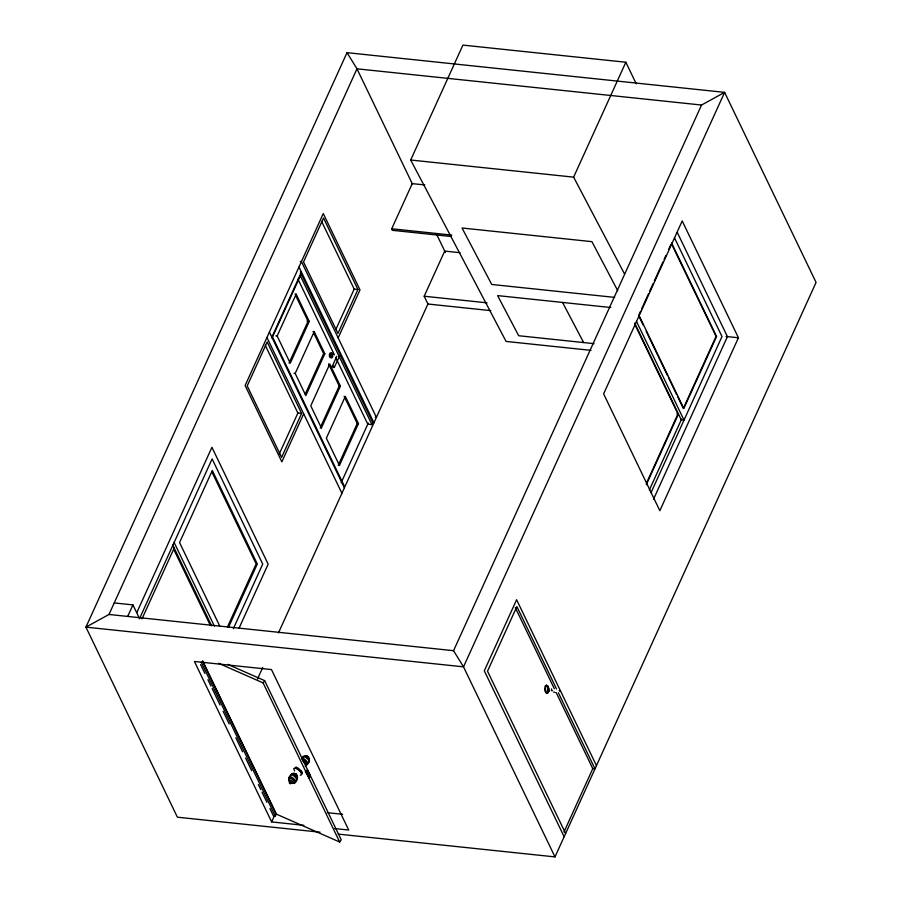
<?xml version="1.0" encoding="UTF-8"?>
<svg xmlns="http://www.w3.org/2000/svg" width="902" height="902" viewBox="0 0 902 902"><rect width="100%" height="100%" fill="white"/><g stroke="black" fill="none" stroke-linecap="round" stroke-linejoin="round"><path stroke-width="1.35" d="M336.807 356.301L332.263 366.313L333.142 367.362A1.308 0.688 24.4 0 0 334.247 367.475L339.682 355.895M334.518 367.249L333.627 366.212A1.308 0.688 24.4 0 0 332.534 366.088L332.263 366.313M548.371 690.492L547.954 692.262L546.646 693.3M548.833 690.402L547.683 693.277L546.15 693.097L544.921 691.067L545.022 686.185L546.33 685.148L547.728 686.501M559.623 690.808L559.308 690.289L559.747 690.966M332.951 356.031C330.188 362.931 330.076 348.104 332.951 354.655M308.946 776.194L307.988 774.187L308.574 772.969L308.946 776.194L308.484 775.472M548.709 688.835L547.852 685.87L546.386 685.294L545.135 689.06L546.702 693.153M551.55 688.88L551.618 690.639L552.441 690.729M332.184 355.918C331.057 357.981 331.011 352.941 332.184 354.858M269.935 808.587L273.577 816.175L275.347 816.265L276.283 813.852L202.747 661.042M338.216 834.102L554.978 856.9L816.073 282.427L724.61 92.365L347.022 52.666L85.927 627.138L177.39 817.189L320.041 832.196M554.978 856.9L463.515 666.837L85.927 627.138L108.984 614.465L356.978 68.811L347.022 52.666M127.701 616.427L132.944 604.904L114.227 602.931M136.833 612.537L211.925 447.302L268.153 564.145L239.053 628.187M139.934 617.746L212.117 458.915L262.73 564.066L233.37 628.649M142.02 618.828L174.187 548.044M271.874 337.179L301.437 272.133L300.332 272.009M271.998 338.115L300.862 274.614L300.332 273.52M296.149 294.165L309.262 321.405L290.264 363.224L277.151 335.984L296.149 294.165L294.943 294.029M289.046 363.1L308.056 321.281L295.54 295.27M314.189 331.643L324.844 353.764L305.834 395.583L295.191 373.462L314.189 331.643L312.983 331.519M591.036 350.359L506.09 341.43L410.692 160.015L462.918 45.1L625.841 62.238L636.203 83.773M305.203 394.197L323.626 353.64L313.569 332.748M279.034 454.484L297.874 413.037L265.289 345.308M335.927 329.309L354.204 289.114L321.608 221.385M301.595 413.432L281.604 457.393L247.204 385.909L267.184 341.937L301.595 413.432L297.874 413.037M357.914 289.497L337.934 333.469L303.523 261.975L323.514 218.013L357.914 289.497L354.204 289.114M303.681 413.815L281.852 461.847L245.118 385.515L323.266 213.56L359.999 289.892L338.171 337.923M451.147 236.504L392.471 230.326L391.716 228.77L412.237 183.625L424.819 184.944M227.417 627.07L256.145 563.874L211.767 471.667M228.567 627.194L257.295 563.987L212.308 470.517L179.566 542.564L219.682 625.932M320.774 426.556L339.208 386.011L328.553 363.878M321.405 427.954L340.415 386.135L329.771 364.013L310.762 405.832L321.405 427.954L320.199 427.819M338.814 464.045L357.248 423.489L344.136 396.249M339.445 465.432L358.455 423.613L345.342 396.373L326.344 438.192L339.445 465.432L338.239 465.308M490.801 310.626L427.931 304.019L424.188 296.228L444.709 251.083L460.076 252.695M341.182 482.705L368.309 423.015M335.612 357.327L367.779 424.177L371.962 424.617L373.022 422.294M257.51 678.992L262.741 667.469M278.459 632.888L428.123 303.602M303.873 825.319L271.649 821.925L274.918 814.72M624.579 274.061L573.616 177.142L625.841 62.238M453.548 650.692L701.542 105.038L724.61 92.365L463.515 666.837L453.548 650.692L108.984 614.465M640.555 311.246L638.83 315.046L683.817 408.516L716.571 336.469L671.584 242.999M641.705 308.721L648.606 293.556M649.756 291.03L653.195 283.442M654.345 280.917L662.959 261.952M664.109 259.426L665.834 255.638M668.709 249.313L671.009 244.262M646.351 483.461L677.943 413.939L634.782 324.258M646.272 484.78L678.451 413.995M649.35 490.045L681.574 419.137M650.973 492.808L721.995 336.547L674.437 237.722M653.499 499.291L727.429 336.626L677.244 232.344M738.434 337.776L659.847 510.701L603.618 393.858L682.205 220.945L738.434 337.776L726.054 336.48M563.987 831.994L592.783 768.639L556.173 692.556M292.936 773.409C294.571 772.259 298.562 775.833 297.209 777.411M289.463 782.959L290.5 783.432L290.241 782.891M548.968 688.237C547.491 686.084 546.533 691.857 548.72 690.616M549.6 690.707L548.991 690.56M264.636 680.627L341.215 839.751L339.682 842.028L263.102 682.904L264.636 680.627L227.71 664.357M306.951 757.409L307.368 756.372L306.951 757.669M306.105 771.774L307.356 769.913L310.378 776.182L309.127 778.031L305.372 771.447M331.271 357.564C328.723 359.154 328.7 351.611 331.271 352.953M308.856 759.935C310.389 758.503 305.598 754.343 304.786 756.462M308.991 761.694C311.596 759.585 302.869 753.023 303.478 757.454M297.164 778.978C299.238 777.039 292.733 771.39 291.628 774.277M296.352 781.267C298.765 779.012 291.177 772.428 289.892 775.776M294.593 770.883L293.748 768.504L295.879 767.985M308.157 757.669L308.281 757.071M301.685 758.165C304.515 757.579 311.28 765.291 306.015 764.456M308.044 762.912C312.847 761.953 301.685 752.719 302.497 758.199M306.06 765.437C309.487 764.513 303.951 759.664 301.866 759.349M305.271 766.091C308.247 765.697 304.233 761.784 302.892 761.153M300.265 775.235L301.764 774.671L300.907 772.304L298.212 769.507L295.247 767.94M296.69 775.449L296.375 773.939L294.672 773.566M296.16 780.095C300.14 779.272 291.842 771.458 290.737 775.01M294.469 783.037C299.272 782.079 288.099 772.845 288.922 778.325M701.542 105.038L356.978 68.811L412.473 184.109M410.692 160.015L573.616 177.142M391.716 228.77L451.801 235.095M300.332 261.479L301.437 261.591L376.416 417.378L375.311 417.265M614.645 297.389L491.737 284.468L462.038 228.003L591.938 241.657L617.757 290.76M610.733 307.514L497.6 295.608L518.695 335.736L594.114 343.662M424.188 296.228L487.057 302.835M306.951 321.157L309.262 321.405M275.933 335.848L277.151 335.984M323.626 353.64L324.844 353.764M293.973 373.338L295.191 373.462M676.85 413.826L677.943 413.939M339.208 386.011L340.415 386.135M357.248 423.489L358.455 423.613M592.513 768.605L594.993 768.865L558.372 692.792M327.234 812.679L342.636 814.292M334.687 828.555L348.702 830.032L271.479 669.577L194.415 661.47L271.649 821.925M555.001 692.386L553.636 692.105M307.142 756.192L308.315 757.082M308.101 757.872L308.777 757.793A1.578 0.575 40.5 0 0 308.326 756.857L306.59 755.932A1.578 0.575 40.5 0 0 306.522 756.237M295.856 767.027L296.758 767.331M292.891 783.342C299.374 784.041 286.25 773.33 289.102 780.129M291.898 783.488C296.837 783.037 284.931 776.239 290.162 782.282M290.703 783.184L290.218 781.718L289.249 781.639A1.578 0.575 40.5 0 0 289.711 782.586L290.297 783.195M549.408 690.966L548.867 690.346M218.532 663.263L263.102 682.904M307.988 774.187L307.244 773.86L307.808 773.138L308.901 773.262M310.378 776.182L307.221 770.838M339.682 842.028L276.023 813.976L202.476 661.166M296.589 768.211L300.434 771.402M290.264 781.944L289.576 781.887L290.117 782.789M290.5 783.083L291.515 783.376A1.578 0.575 40.5 0 0 291.064 782.44L290.512 781.921M297.773 767.873L300.772 770.421L302.362 773.115M290.545 783.297L289.7 782.947M289.97 783.004L289.497 783.049M290.094 783.105L290.512 783.793L289.542 783.286M307.999 757.736L308.653 759.078M290.027 781.707L289.384 780.613M562.544 302.441L583.639 342.568M671.686 244.205L716.064 336.412L683.321 408.459L677.842 397.094M638.943 316.252L643.194 325.092M646.238 331.406L667.514 375.627M668.732 378.152L676.635 394.569M636.451 321.304L684.009 420.118L681.258 419.836L634.681 323.04M436.252 233.528L445.408 252.526M596.459 765.64L516.609 599.729L484.306 670.817L564.145 836.729M556.545 688.981L516.88 606.561L487.508 671.189L565.622 833.493M515.29 607.598L554.347 688.756M298.968 267.015L373.947 422.801L372.842 422.677L300.941 273.283M300.332 275.775L371.962 424.617M297.976 279.124L334.394 354.802M272.528 336.953L344.158 485.795M269.405 332.06L344.384 487.847M266.947 337.483L341.914 493.27M307.086 770.996L308.461 773.86M301.482 771.199L302.395 773.115M174.131 542.485L214.372 626.112M172.598 544.74L211.62 625.819M173.658 549.183L210.121 624.973M201.202 662.192L275.347 816.265M200.616 664.56L204.867 673.399M207.911 679.713L210.944 686.039M212.162 688.564L220.065 704.992M223.11 711.306L229.187 723.934M235.873 737.836L242.57 751.738M245.603 758.052L251.692 770.691M258.378 784.582L260.813 789.633M262.02 792.17L266.891 802.273M132.944 604.904L139.652 618.84M300.885 772.146L301.144 772.8M308.822 773.228L308.946 774.017M548.066 687.38L548.292 688.384M548.799 690.177L548.63 689.094L548.709 689.816M559.454 690.481L559.477 690.391"/></g></svg>
